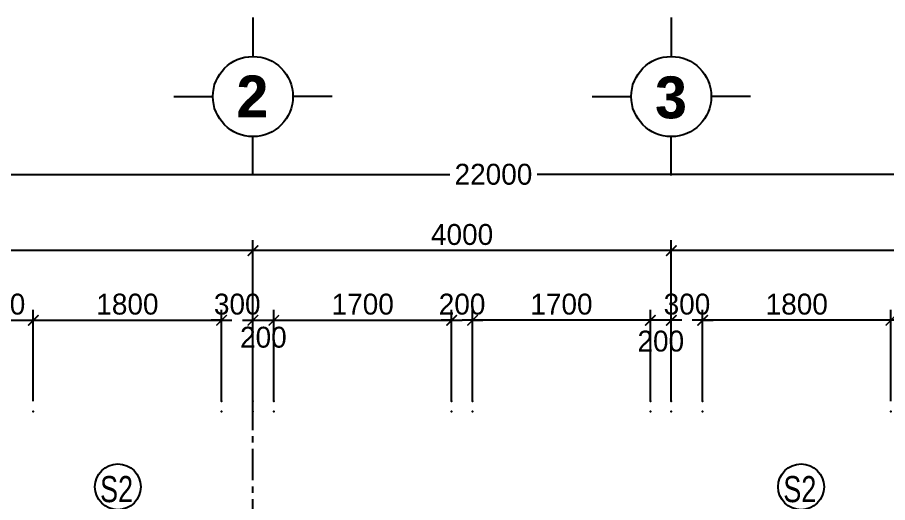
# Model space of a CAD drawing. Header units: inches. Extents: x -844707 to -690155, y -211546 to -175871.
# Drawn here: x -750633 to -742312, y -180512 to -175871 of the extents above; entities that cross this region are included whole.
import ezdxf

# ---------------------------------------------------------------- set-up
doc = ezdxf.new("R2010")
doc.units = ezdxf.units.IN
doc.header["$LTSCALE"] = 48
doc.header["$MEASUREMENT"] = 0
doc.linetypes.add('CENTER', pattern=[2, 1.25, -0.25, 0.25, -0.25])
for name, color, linetype in [('DWGSHARE.com-CUA-DWGSHARE.com', 231, 'Continuous'), ('DWGSHARE.com-DIM-DWGSHARE.com', 251, 'Continuous'), ('DWGSHARE.com-text-DWGSHARE.com', 3, 'Continuous'), ('DWGSHARE.com-truc-DWGSHARE.com', 250, 'CENTER')]:
    doc.layers.add(name, color=color, linetype=linetype)
doc.layers.add('DWGSHARE.com-DefPoints-DWGSHARE.com', color=7, linetype='Continuous', plot=False)
doc.styles.add('AVO-B', font='')
doc.styles.add('KTEN', font='', dxfattribs={"width": 0.9})
doc.styles.add('VNI-AVO', font='')
doc.styles.get('AVO-B').set_extended_font_data('VNI-Avo', bold=True)
doc.styles.get('KTEN').set_extended_font_data('VNI-Helve-Condense')
doc.styles.get('VNI-AVO').set_extended_font_data('VNI-Avo')
doc.dimstyles.new('tl1-100', dxfattribs={"dimtxt": 200, "dimasz": 100, "dimexe": 100, "dimexo": 100, "dimgap": 50, "dimtad": 1, "dimdec": 0, "dimzin": 0, "dimdsep": 46, "dimtxsty": 'VNI-AVO', "dimblk": 'ARCHTICK', "dimcen": 1, "dimdle": 100, "dimclrd": 256, "dimclre": 256, "dimclrt": 2, "dimadec": 0, "dimazin": 0, "dimtfac": 1, "dimtdec": 0, "dimtix": 1, "dimtofl": 0, "dimtmove": 2, "dimatfit": 3, "dimldrblk": 'ARCHTICK', "dimfxl": 1, "dimtolj": 2, "dimtzin": 0, "dimarcsym": 0})

# ---------------------------------------------------------------- blocks, each defined once
blk = doc.blocks.new('_ArchTick')
at = {"color": 0, "linetype": 'ByBlock', "const_width": 0.15}
blk.add_lwpolyline([(-0.5, -0.5), (0.5, 0.5)], dxfattribs=at)
blk = doc.blocks.new('*D58')
at = {"layer": 'DWGSHARE.com-DefPoints-DWGSHARE.com', "color": 0, "transparency": 16777216}
for p in [(-744380.8, -178102), (-744380.8, -179640.7), (-735380.8, -179640.7)]:
    blk.add_point(p, dxfattribs=at)
at = {"layer": 'DWGSHARE.com-DIM-DWGSHARE.com', "lineweight": -2, "transparency": 16777216}
for p, q in [((-744380.8, -179540.7), (-744380.8, -178002)), ((-735380.8, -179540.7), (-735380.8, -178002)), ((-735280.8, -178102), (-744480.8, -178102))]:
    blk.add_line(p, q, dxfattribs=at)
at = {"layer": 'DWGSHARE.com-DIM-DWGSHARE.com', "lineweight": -2, "transparency": 16777216, "xscale": 100, "yscale": 100, "zscale": 100, "rotation": 180}
blk.add_blockref('_ArchTick', (-744380.8, -178102), dxfattribs=at)
at = {"layer": 'DWGSHARE.com-DIM-DWGSHARE.com', "lineweight": -2, "transparency": 16777216, "xscale": 100, "yscale": 100, "zscale": 100}
blk.add_blockref('_ArchTick', (-735380.8, -178102), dxfattribs=at)
at = {"layer": 'DWGSHARE.com-DIM-DWGSHARE.com', "color": 2, "transparency": 16777216, "insert": (-739880.8, -177948.5), "char_height": 200, "attachment_point": 5, "style": 'VNI-AVO'}
blk.add_mtext('\\A2;9000', dxfattribs=at)
blk = doc.blocks.new('*D59')
at = {"layer": 'DWGSHARE.com-DefPoints-DWGSHARE.com', "color": 0, "transparency": 16777216}
for p in [(-748380.8, -178102), (-748380.8, -179640.7), (-744380.8, -179640.7)]:
    blk.add_point(p, dxfattribs=at)
at = {"layer": 'DWGSHARE.com-DIM-DWGSHARE.com', "lineweight": -2, "transparency": 16777216}
for p, q in [((-748380.8, -179540.7), (-748380.8, -178002)), ((-744380.8, -179540.7), (-744380.8, -178002)), ((-744280.8, -178102), (-748480.8, -178102))]:
    blk.add_line(p, q, dxfattribs=at)
at = {"layer": 'DWGSHARE.com-DIM-DWGSHARE.com', "lineweight": -2, "transparency": 16777216, "xscale": 100, "yscale": 100, "zscale": 100, "rotation": 180}
blk.add_blockref('_ArchTick', (-748380.8, -178102), dxfattribs=at)
at = {"layer": 'DWGSHARE.com-DIM-DWGSHARE.com', "lineweight": -2, "transparency": 16777216, "xscale": 100, "yscale": 100, "zscale": 100}
blk.add_blockref('_ArchTick', (-744380.8, -178102), dxfattribs=at)
at = {"layer": 'DWGSHARE.com-DIM-DWGSHARE.com', "color": 2, "transparency": 16777216, "insert": (-746380.8, -177948.5), "char_height": 200, "attachment_point": 5, "style": 'VNI-AVO'}
blk.add_mtext('\\A2;4000', dxfattribs=at)
blk = doc.blocks.new('*D60')
at = {"layer": 'DWGSHARE.com-DefPoints-DWGSHARE.com', "color": 0, "transparency": 16777216}
for p in [(-757380.8, -178102), (-757380.8, -179540.7), (-748380.8, -179640.7)]:
    blk.add_point(p, dxfattribs=at)
at = {"layer": 'DWGSHARE.com-DIM-DWGSHARE.com', "lineweight": -2, "transparency": 16777216}
for p, q in [((-757380.8, -179440.7), (-757380.8, -178002)), ((-748380.8, -179540.7), (-748380.8, -178002)), ((-748280.8, -178102), (-757480.8, -178102))]:
    blk.add_line(p, q, dxfattribs=at)
at = {"layer": 'DWGSHARE.com-DIM-DWGSHARE.com', "lineweight": -2, "transparency": 16777216, "xscale": 100, "yscale": 100, "zscale": 100, "rotation": 180}
blk.add_blockref('_ArchTick', (-757380.8, -178102), dxfattribs=at)
at = {"layer": 'DWGSHARE.com-DIM-DWGSHARE.com', "lineweight": -2, "transparency": 16777216, "xscale": 100, "yscale": 100, "zscale": 100}
blk.add_blockref('_ArchTick', (-748380.8, -178102), dxfattribs=at)
at = {"layer": 'DWGSHARE.com-DIM-DWGSHARE.com', "color": 2, "transparency": 16777216, "insert": (-752880.8, -177948.5), "char_height": 200, "attachment_point": 5, "style": 'VNI-AVO'}
blk.add_mtext('\\A2;9000', dxfattribs=at)
blk = doc.blocks.new('*D61')
at = {"layer": 'DWGSHARE.com-DefPoints-DWGSHARE.com', "color": 0, "transparency": 16777216}
for p in [(-757380.8, -177372.5), (-757380.8, -179640.7), (-735380.8, -179640.7)]:
    blk.add_point(p, dxfattribs=at)
at = {"layer": 'DWGSHARE.com-DIM-DWGSHARE.com', "lineweight": -2, "transparency": 16777216}
for p, q in [((-757380.8, -179540.7), (-757380.8, -177272.5)), ((-735380.8, -179540.7), (-735380.8, -177272.5)), ((-757480.8, -177372.5), (-746497.8, -177372.5)), ((-735280.8, -177372.5), (-745663.7, -177372.5))]:
    blk.add_line(p, q, dxfattribs=at)
at = {"layer": 'DWGSHARE.com-DIM-DWGSHARE.com', "lineweight": -2, "transparency": 16777216, "xscale": 100, "yscale": 100, "zscale": 100, "rotation": 180}
blk.add_blockref('_ArchTick', (-757380.8, -177372.5), dxfattribs=at)
at = {"layer": 'DWGSHARE.com-DIM-DWGSHARE.com', "lineweight": -2, "transparency": 16777216, "xscale": 100, "yscale": 100, "zscale": 100}
blk.add_blockref('_ArchTick', (-735380.8, -177372.5), dxfattribs=at)
at = {"layer": 'DWGSHARE.com-DIM-DWGSHARE.com', "color": 2, "transparency": 16777216, "insert": (-746080.8, -177372.5), "char_height": 200, "attachment_point": 5, "style": 'VNI-AVO'}
blk.add_mtext('\\A2;22000', dxfattribs=at)
blk = doc.blocks.new('*D71')
at = {"layer": 'DWGSHARE.com-DefPoints-DWGSHARE.com', "color": 0, "transparency": 16777216}
for p in [(-750480.6, -178768.2), (-751080.3, -179640.7), (-750480.6, -179640.7)]:
    blk.add_point(p, dxfattribs=at)
at = {"layer": 'DWGSHARE.com-DIM-DWGSHARE.com', "lineweight": -2, "transparency": 16777216}
for p, q in [((-751080.3, -179540.7), (-751080.3, -178668.2)), ((-750480.6, -179540.7), (-750480.6, -178668.2)), ((-751180.3, -178768.2), (-750380.6, -178768.2))]:
    blk.add_line(p, q, dxfattribs=at)
at = {"layer": 'DWGSHARE.com-DIM-DWGSHARE.com', "lineweight": -2, "transparency": 16777216, "xscale": 100, "yscale": 100, "zscale": 100, "rotation": 180}
blk.add_blockref('_ArchTick', (-751080.3, -178768.2), dxfattribs=at)
at = {"layer": 'DWGSHARE.com-DIM-DWGSHARE.com', "lineweight": -2, "transparency": 16777216, "xscale": 100, "yscale": 100, "zscale": 100}
blk.add_blockref('_ArchTick', (-750480.6, -178768.2), dxfattribs=at)
at = {"layer": 'DWGSHARE.com-DIM-DWGSHARE.com', "color": 2, "transparency": 16777216, "insert": (-750780.4, -178614.7), "char_height": 200, "attachment_point": 5, "style": 'VNI-AVO'}
blk.add_mtext('\\A2;600', dxfattribs=at)
blk = doc.blocks.new('*D72')
at = {"layer": 'DWGSHARE.com-DefPoints-DWGSHARE.com', "color": 0, "transparency": 16777216}
for p in [(-748680.9, -178768.2), (-750480.6, -179640.7), (-748680.9, -179640.7)]:
    blk.add_point(p, dxfattribs=at)
at = {"layer": 'DWGSHARE.com-DIM-DWGSHARE.com', "lineweight": -2, "transparency": 16777216}
for p, q in [((-750480.6, -179540.7), (-750480.6, -178668.2)), ((-748680.9, -179540.7), (-748680.9, -178668.2)), ((-750580.6, -178768.2), (-748580.9, -178768.2))]:
    blk.add_line(p, q, dxfattribs=at)
at = {"layer": 'DWGSHARE.com-DIM-DWGSHARE.com', "lineweight": -2, "transparency": 16777216, "xscale": 100, "yscale": 100, "zscale": 100, "rotation": 180}
blk.add_blockref('_ArchTick', (-750480.6, -178768.2), dxfattribs=at)
at = {"layer": 'DWGSHARE.com-DIM-DWGSHARE.com', "lineweight": -2, "transparency": 16777216, "xscale": 100, "yscale": 100, "zscale": 100}
blk.add_blockref('_ArchTick', (-748680.9, -178768.2), dxfattribs=at)
at = {"layer": 'DWGSHARE.com-DIM-DWGSHARE.com', "color": 2, "transparency": 16777216, "insert": (-749580.8, -178614.7), "char_height": 200, "attachment_point": 5, "style": 'VNI-AVO'}
blk.add_mtext('\\A2;1800', dxfattribs=at)
blk = doc.blocks.new('*D73')
at = {"layer": 'DWGSHARE.com-DefPoints-DWGSHARE.com', "color": 0, "transparency": 16777216}
for p in [(-746480.7, -178768.2), (-748180.8, -179640.7), (-746480.7, -179640.7)]:
    blk.add_point(p, dxfattribs=at)
at = {"layer": 'DWGSHARE.com-DIM-DWGSHARE.com', "lineweight": -2, "transparency": 16777216}
for p, q in [((-748180.8, -179540.7), (-748180.8, -178668.2)), ((-746480.7, -179540.7), (-746480.7, -178668.2)), ((-748280.8, -178768.2), (-746380.7, -178768.2))]:
    blk.add_line(p, q, dxfattribs=at)
at = {"layer": 'DWGSHARE.com-DIM-DWGSHARE.com', "lineweight": -2, "transparency": 16777216, "xscale": 100, "yscale": 100, "zscale": 100, "rotation": 180}
blk.add_blockref('_ArchTick', (-748180.8, -178768.2), dxfattribs=at)
at = {"layer": 'DWGSHARE.com-DIM-DWGSHARE.com', "lineweight": -2, "transparency": 16777216, "xscale": 100, "yscale": 100, "zscale": 100}
blk.add_blockref('_ArchTick', (-746480.7, -178768.2), dxfattribs=at)
at = {"layer": 'DWGSHARE.com-DIM-DWGSHARE.com', "color": 2, "transparency": 16777216, "insert": (-747330.7, -178614.7), "char_height": 200, "attachment_point": 5, "style": 'VNI-AVO'}
blk.add_mtext('\\A2;1700', dxfattribs=at)
blk = doc.blocks.new('*D122')
at = {"layer": 'DWGSHARE.com-DefPoints-DWGSHARE.com', "color": 0, "transparency": 16777216}
for p in [(-748380.8, -178768.2), (-748680.9, -179540.7), (-748380.8, -179540.7)]:
    blk.add_point(p, dxfattribs=at)
at = {"layer": 'DWGSHARE.com-DIM-DWGSHARE.com', "lineweight": -2, "transparency": 16777216}
for p, q in [((-748680.9, -179440.7), (-748680.9, -178668.2)), ((-748380.8, -179440.7), (-748380.8, -178668.2)), ((-748680.9, -178768.2), (-748780.9, -178768.2)), ((-748380.8, -178768.2), (-748280.8, -178768.2))]:
    blk.add_line(p, q, dxfattribs=at)
at = {"layer": 'DWGSHARE.com-DIM-DWGSHARE.com', "lineweight": -2, "transparency": 16777216, "xscale": 100, "yscale": 100, "zscale": 100}
blk.add_blockref('_ArchTick', (-748680.9, -178768.2), dxfattribs=at)
at = {"layer": 'DWGSHARE.com-DIM-DWGSHARE.com', "lineweight": -2, "transparency": 16777216, "xscale": 100, "yscale": 100, "zscale": 100, "rotation": 180}
blk.add_blockref('_ArchTick', (-748380.8, -178768.2), dxfattribs=at)
at = {"layer": 'DWGSHARE.com-DIM-DWGSHARE.com', "color": 2, "transparency": 16777216, "insert": (-748530.8, -178614.7), "char_height": 200, "attachment_point": 5, "style": 'VNI-AVO'}
blk.add_mtext('\\A2;300', dxfattribs=at)
blk = doc.blocks.new('*D123')
at = {"layer": 'DWGSHARE.com-DefPoints-DWGSHARE.com', "color": 0, "transparency": 16777216}
for p in [(-748180.9, -178768.2), (-748380.8, -179540.7), (-748180.9, -179540.7)]:
    blk.add_point(p, dxfattribs=at)
at = {"layer": 'DWGSHARE.com-DIM-DWGSHARE.com', "lineweight": -2, "transparency": 16777216}
for p, q in [((-748380.8, -179440.7), (-748380.8, -178668.2)), ((-748180.9, -179440.7), (-748180.9, -178668.2)), ((-748480.8, -178768.2), (-748080.9, -178768.2))]:
    blk.add_line(p, q, dxfattribs=at)
at = {"layer": 'DWGSHARE.com-DIM-DWGSHARE.com', "lineweight": -2, "transparency": 16777216, "xscale": 100, "yscale": 100, "zscale": 100, "rotation": 180}
blk.add_blockref('_ArchTick', (-748380.8, -178768.2), dxfattribs=at)
at = {"layer": 'DWGSHARE.com-DIM-DWGSHARE.com', "lineweight": -2, "transparency": 16777216, "xscale": 100, "yscale": 100, "zscale": 100}
blk.add_blockref('_ArchTick', (-748180.9, -178768.2), dxfattribs=at)
at = {"layer": 'DWGSHARE.com-DIM-DWGSHARE.com', "color": 2, "transparency": 16777216, "insert": (-748280.8, -178931.3), "char_height": 200, "attachment_point": 5, "style": 'VNI-AVO'}
blk.add_mtext('\\A2;200', dxfattribs=at)
blk = doc.blocks.new('*D126')
at = {"layer": 'DWGSHARE.com-DefPoints-DWGSHARE.com', "color": 0, "transparency": 16777216}
for p in [(-746280.8, -178768.2), (-746480.7, -179540.7), (-746280.8, -179540.7)]:
    blk.add_point(p, dxfattribs=at)
at = {"layer": 'DWGSHARE.com-DIM-DWGSHARE.com', "lineweight": -2, "transparency": 16777216}
for p, q in [((-746480.7, -179440.7), (-746480.7, -178668.2)), ((-746280.8, -179440.7), (-746280.8, -178668.2)), ((-746480.7, -178768.2), (-746580.7, -178768.2)), ((-746280.8, -178768.2), (-746180.8, -178768.2))]:
    blk.add_line(p, q, dxfattribs=at)
at = {"layer": 'DWGSHARE.com-DIM-DWGSHARE.com', "lineweight": -2, "transparency": 16777216, "xscale": 100, "yscale": 100, "zscale": 100}
blk.add_blockref('_ArchTick', (-746480.7, -178768.2), dxfattribs=at)
at = {"layer": 'DWGSHARE.com-DIM-DWGSHARE.com', "lineweight": -2, "transparency": 16777216, "xscale": 100, "yscale": 100, "zscale": 100, "rotation": 180}
blk.add_blockref('_ArchTick', (-746280.8, -178768.2), dxfattribs=at)
at = {"layer": 'DWGSHARE.com-DIM-DWGSHARE.com', "color": 2, "transparency": 16777216, "insert": (-746380.8, -178614.7), "char_height": 200, "attachment_point": 5, "style": 'VNI-AVO'}
blk.add_mtext('\\A2;200', dxfattribs=at)
blk = doc.blocks.new('*D127')
at = {"layer": 'DWGSHARE.com-DefPoints-DWGSHARE.com', "color": 0, "transparency": 16777216}
for p in [(-746280.7, -178768.2), (-746280.7, -179640.7), (-744580.6, -179640.7)]:
    blk.add_point(p, dxfattribs=at)
at = {"layer": 'DWGSHARE.com-DIM-DWGSHARE.com', "lineweight": -2, "transparency": 16777216}
for p, q in [((-746280.7, -179540.7), (-746280.7, -178668.2)), ((-744580.6, -179540.7), (-744580.6, -178668.2)), ((-744480.6, -178768.2), (-746380.7, -178768.2))]:
    blk.add_line(p, q, dxfattribs=at)
at = {"layer": 'DWGSHARE.com-DIM-DWGSHARE.com', "lineweight": -2, "transparency": 16777216, "xscale": 100, "yscale": 100, "zscale": 100, "rotation": 180}
blk.add_blockref('_ArchTick', (-746280.7, -178768.2), dxfattribs=at)
at = {"layer": 'DWGSHARE.com-DIM-DWGSHARE.com', "lineweight": -2, "transparency": 16777216, "xscale": 100, "yscale": 100, "zscale": 100}
blk.add_blockref('_ArchTick', (-744580.6, -178768.2), dxfattribs=at)
at = {"layer": 'DWGSHARE.com-DIM-DWGSHARE.com', "color": 2, "transparency": 16777216, "insert": (-745430.7, -178614.7), "char_height": 200, "attachment_point": 5, "style": 'VNI-AVO'}
blk.add_mtext('\\A2;1700', dxfattribs=at)
blk = doc.blocks.new('*D129')
at = {"layer": 'DWGSHARE.com-DefPoints-DWGSHARE.com', "color": 0, "transparency": 16777216}
for p in [(-742280.8, -178768.2), (-742280.8, -179640.7), (-741681.1, -179640.7)]:
    blk.add_point(p, dxfattribs=at)
at = {"layer": 'DWGSHARE.com-DIM-DWGSHARE.com', "lineweight": -2, "transparency": 16777216}
for p, q in [((-742280.8, -179540.7), (-742280.8, -178668.2)), ((-741681.1, -179540.7), (-741681.1, -178668.2)), ((-741581.1, -178768.2), (-742380.8, -178768.2))]:
    blk.add_line(p, q, dxfattribs=at)
at = {"layer": 'DWGSHARE.com-DIM-DWGSHARE.com', "lineweight": -2, "transparency": 16777216, "xscale": 100, "yscale": 100, "zscale": 100, "rotation": 180}
blk.add_blockref('_ArchTick', (-742280.8, -178768.2), dxfattribs=at)
at = {"layer": 'DWGSHARE.com-DIM-DWGSHARE.com', "lineweight": -2, "transparency": 16777216, "xscale": 100, "yscale": 100, "zscale": 100}
blk.add_blockref('_ArchTick', (-741681.1, -178768.2), dxfattribs=at)
at = {"layer": 'DWGSHARE.com-DIM-DWGSHARE.com', "color": 2, "transparency": 16777216, "insert": (-741981, -178614.7), "char_height": 200, "attachment_point": 5, "style": 'VNI-AVO'}
blk.add_mtext('\\A2;600', dxfattribs=at)
blk = doc.blocks.new('*D130')
at = {"layer": 'DWGSHARE.com-DefPoints-DWGSHARE.com', "color": 0, "transparency": 16777216}
for p in [(-744080.5, -178768.2), (-744080.5, -179640.7), (-742280.8, -179640.7)]:
    blk.add_point(p, dxfattribs=at)
at = {"layer": 'DWGSHARE.com-DIM-DWGSHARE.com', "lineweight": -2, "transparency": 16777216}
for p, q in [((-744080.5, -179540.7), (-744080.5, -178668.2)), ((-742280.8, -179540.7), (-742280.8, -178668.2)), ((-742180.8, -178768.2), (-744180.5, -178768.2))]:
    blk.add_line(p, q, dxfattribs=at)
at = {"layer": 'DWGSHARE.com-DIM-DWGSHARE.com', "lineweight": -2, "transparency": 16777216, "xscale": 100, "yscale": 100, "zscale": 100, "rotation": 180}
blk.add_blockref('_ArchTick', (-744080.5, -178768.2), dxfattribs=at)
at = {"layer": 'DWGSHARE.com-DIM-DWGSHARE.com', "lineweight": -2, "transparency": 16777216, "xscale": 100, "yscale": 100, "zscale": 100}
blk.add_blockref('_ArchTick', (-742280.8, -178768.2), dxfattribs=at)
at = {"layer": 'DWGSHARE.com-DIM-DWGSHARE.com', "color": 2, "transparency": 16777216, "insert": (-743180.6, -178614.7), "char_height": 200, "attachment_point": 5, "style": 'VNI-AVO'}
blk.add_mtext('\\A2;1800', dxfattribs=at)
blk = doc.blocks.new('*D131')
at = {"layer": 'DWGSHARE.com-DefPoints-DWGSHARE.com', "color": 0, "transparency": 16777216}
for p in [(-744380.6, -178768.2), (-744380.6, -179540.7), (-744080.5, -179540.7)]:
    blk.add_point(p, dxfattribs=at)
at = {"layer": 'DWGSHARE.com-DIM-DWGSHARE.com', "lineweight": -2, "transparency": 16777216}
for p, q in [((-744380.6, -179440.7), (-744380.6, -178668.2)), ((-744080.5, -179440.7), (-744080.5, -178668.2)), ((-744380.6, -178768.2), (-744480.6, -178768.2)), ((-744080.5, -178768.2), (-743980.5, -178768.2))]:
    blk.add_line(p, q, dxfattribs=at)
at = {"layer": 'DWGSHARE.com-DIM-DWGSHARE.com', "lineweight": -2, "transparency": 16777216, "xscale": 100, "yscale": 100, "zscale": 100}
blk.add_blockref('_ArchTick', (-744380.6, -178768.2), dxfattribs=at)
at = {"layer": 'DWGSHARE.com-DIM-DWGSHARE.com', "lineweight": -2, "transparency": 16777216, "xscale": 100, "yscale": 100, "zscale": 100, "rotation": 180}
blk.add_blockref('_ArchTick', (-744080.5, -178768.2), dxfattribs=at)
at = {"layer": 'DWGSHARE.com-DIM-DWGSHARE.com', "color": 2, "transparency": 16777216, "insert": (-744230.6, -178614.7), "char_height": 200, "attachment_point": 5, "style": 'VNI-AVO'}
blk.add_mtext('\\A2;300', dxfattribs=at)
blk = doc.blocks.new('*D132')
at = {"layer": 'DWGSHARE.com-DefPoints-DWGSHARE.com', "color": 0, "transparency": 16777216}
for p in [(-744580.5, -178768.2), (-744580.5, -179540.7), (-744380.6, -179540.7)]:
    blk.add_point(p, dxfattribs=at)
at = {"layer": 'DWGSHARE.com-DIM-DWGSHARE.com', "lineweight": -2, "transparency": 16777216}
for p, q in [((-744580.5, -179440.7), (-744580.5, -178668.2)), ((-744380.6, -179440.7), (-744380.6, -178668.2)), ((-744280.6, -178768.2), (-744680.5, -178768.2))]:
    blk.add_line(p, q, dxfattribs=at)
at = {"layer": 'DWGSHARE.com-DIM-DWGSHARE.com', "lineweight": -2, "transparency": 16777216, "xscale": 100, "yscale": 100, "zscale": 100, "rotation": 180}
blk.add_blockref('_ArchTick', (-744580.5, -178768.2), dxfattribs=at)
at = {"layer": 'DWGSHARE.com-DIM-DWGSHARE.com', "lineweight": -2, "transparency": 16777216, "xscale": 100, "yscale": 100, "zscale": 100}
blk.add_blockref('_ArchTick', (-744380.6, -178768.2), dxfattribs=at)
at = {"layer": 'DWGSHARE.com-DIM-DWGSHARE.com', "color": 2, "transparency": 16777216, "insert": (-744480.6, -178968.4), "char_height": 200, "attachment_point": 5, "style": 'VNI-AVO'}
blk.add_mtext('\\A2;200', dxfattribs=at)
blk = doc.blocks.new('*D139')
at = {"layer": 'DWGSHARE.com-DefPoints-DWGSHARE.com', "color": 0, "transparency": 16777216}
for p in [(-748180.9, -178768.2), (-748380.8, -179540.7), (-748180.9, -179540.7)]:
    blk.add_point(p, dxfattribs=at)
at = {"layer": 'DWGSHARE.com-DIM-DWGSHARE.com', "lineweight": -2, "transparency": 16777216}
for p, q in [((-748380.8, -179440.7), (-748380.8, -178668.2)), ((-748180.9, -179440.7), (-748180.9, -178668.2)), ((-748480.8, -178768.2), (-748080.9, -178768.2))]:
    blk.add_line(p, q, dxfattribs=at)
at = {"layer": 'DWGSHARE.com-DIM-DWGSHARE.com', "lineweight": -2, "transparency": 16777216, "xscale": 100, "yscale": 100, "zscale": 100, "rotation": 180}
blk.add_blockref('_ArchTick', (-748380.8, -178768.2), dxfattribs=at)
at = {"layer": 'DWGSHARE.com-DIM-DWGSHARE.com', "lineweight": -2, "transparency": 16777216, "xscale": 100, "yscale": 100, "zscale": 100}
blk.add_blockref('_ArchTick', (-748180.9, -178768.2), dxfattribs=at)
at = {"layer": 'DWGSHARE.com-DIM-DWGSHARE.com', "color": 2, "transparency": 16777216, "insert": (-748280.8, -178931.3), "char_height": 200, "attachment_point": 5, "style": 'VNI-AVO'}
blk.add_mtext('\\A2;200', dxfattribs=at)

msp = doc.modelspace()

# ---------------------------------------------------------------- linework, layer by layer
at = {"layer": 'DWGSHARE.com-CUA-DWGSHARE.com'}
for centre, radius in [((-749672.1, -180361.1), 219.1), ((-743138.9, -180361.1), 219.2)]:
    msp.add_circle(centre, radius, dxfattribs=at)
at = {"layer": 'DWGSHARE.com-DIM-DWGSHARE.com'}
for p, q in [((-748380.8, -175870.6), (-748380.8, -176244.6)), ((-748380.8, -175870.6), (-748380.8, -176244.6)), ((-748380.8, -175870.6), (-748380.8, -176244.6)), ((-744380.8, -175870.6), (-744380.8, -176244.6)), ((-744380.8, -175870.6), (-744380.8, -176244.6)), ((-744380.8, -175870.6), (-744380.8, -176244.6)), ((-749137.8, -176627.6), (-748763.8, -176627.6)), ((-749137.8, -176627.6), (-748763.8, -176627.6)), ((-749137.8, -176627.6), (-748763.8, -176627.6)), ((-747623.8, -176627.6), (-747997.8, -176627.6)), ((-747623.8, -176627.6), (-747997.8, -176627.6)), ((-747623.8, -176627.6), (-747997.8, -176627.6)), ((-745137.8, -176627.6), (-744763.8, -176627.6)), ((-745137.8, -176627.6), (-744763.8, -176627.6)), ((-745137.8, -176627.6), (-744763.8, -176627.6)), ((-743623.8, -176627.6), (-743997.8, -176627.6)), ((-743623.8, -176627.6), (-743997.8, -176627.6)), ((-743623.8, -176627.6), (-743997.8, -176627.6)), ((-748380.8, -177384.6), (-748380.8, -177010.6)), ((-748380.8, -177384.6), (-748380.8, -177010.6)), ((-748380.8, -177384.6), (-748380.8, -177010.6)), ((-744380.8, -177384.6), (-744380.8, -177010.6)), ((-744380.8, -177384.6), (-744380.8, -177010.6)), ((-744380.8, -177384.6), (-744380.8, -177010.6))]:
    msp.add_line(p, q, dxfattribs=at)
for centre in [(-748380.8, -176627.6), (-748380.8, -176627.6), (-748380.8, -176627.6), (-744380.8, -176627.6), (-744380.8, -176627.6), (-744380.8, -176627.6)]:
    msp.add_circle(centre, 383, dxfattribs=at)
at = {"layer": 'DWGSHARE.com-truc-DWGSHARE.com', "ltscale": 5}
msp.add_line((-748380.8, -203337.8), (-748380.8, -179540.7), dxfattribs=at)

# ---------------------------------------------------------------- texts
at = {"layer": 'DWGSHARE.com-CUA-DWGSHARE.com', "style": 'KTEN', "width": 0.9}
for p in [(-749842, -180507.8), (-743308.8, -180507.8)]:
    msp.add_text('S2', height=250, dxfattribs=at).set_placement(p)
at = {"layer": 'DWGSHARE.com-text-DWGSHARE.com', "color": 3, "style": 'AVO-B'}
for s, p in [('2', (-748537.7, -176826.8)), ('2', (-748537.7, -176826.8)), ('2', (-748537.7, -176826.8)), ('2', (-748530.5, -176827.1)), ('3', (-744535.6, -176835.4)), ('3', (-744535.6, -176835.4)), ('3', (-744535.6, -176835.4)), ('3', (-744528.3, -176835.6))]:
    msp.add_text(s, height=400, dxfattribs=at).set_placement(p)

# ---------------------------------------------------------------- dimensions: what is measured, and where the dimension line sits
at = {"layer": 'DWGSHARE.com-DIM-DWGSHARE.com'}
for base, p1, p2, picture, middle in [((-757380.8, -177372.5), (-735380.8, -179640.7), (-757380.8, -179640.7), '*D61', (-746080.8, -177372.5)), ((-744580.5, -178768.2), (-744380.6, -179540.7), (-744580.5, -179540.7), '*D132', (-744480.6, -178968.4))]:
    dim = msp.add_linear_dim(base=base, p1=p1, p2=p2, angle=180, dimstyle='tl1-100', dxfattribs=at)
    dim.commit()
    dim.dimension.update_dxf_attribs({"geometry": picture, "text_midpoint": middle, "dimtype": 160})
for base, p1, p2, picture, middle in [((-757380.8, -178102), (-748380.8, -179640.7), (-757380.8, -179540.7), '*D60', (-752880.8, -177948.5)), ((-748380.8, -178102), (-744380.8, -179640.7), (-748380.8, -179640.7), '*D59', (-746380.8, -177948.5))]:
    dim = msp.add_linear_dim(base=base, p1=p1, p2=p2, angle=180, dimstyle='tl1-100', override={"dimtmove": 1}, dxfattribs=at)
    dim.commit()
    dim.dimension.update_dxf_attribs({"geometry": picture, "text_midpoint": middle})
for base, p1, p2, picture, middle in [((-744380.8, -178102), (-735380.8, -179640.7), (-744380.8, -179640.7), '*D58', (-739880.8, -177948.5)), ((-746280.7, -178768.2), (-744580.6, -179640.7), (-746280.7, -179640.7), '*D127', (-745430.7, -178614.7)), ((-744380.6, -178768.2), (-744080.5, -179540.7), (-744380.6, -179540.7), '*D131', (-744230.6, -178614.7)), ((-744080.5, -178768.2), (-742280.8, -179640.7), (-744080.5, -179640.7), '*D130', (-743180.6, -178614.7)), ((-742280.8, -178768.2), (-741681.1, -179640.7), (-742280.8, -179640.7), '*D129', (-741981, -178614.7))]:
    dim = msp.add_linear_dim(base=base, p1=p1, p2=p2, angle=180, dimstyle='tl1-100', dxfattribs=at)
    dim.commit()
    dim.dimension.update_dxf_attribs({"geometry": picture, "text_midpoint": middle})
for base, p1, p2, picture, middle in [((-750480.6, -178768.2), (-751080.3, -179640.7), (-750480.6, -179640.7), '*D71', (-750780.4, -178614.7)), ((-748680.9, -178768.2), (-750480.6, -179640.7), (-748680.9, -179640.7), '*D72', (-749580.8, -178614.7)), ((-748380.8, -178768.2), (-748680.9, -179540.7), (-748380.8, -179540.7), '*D122', (-748530.8, -178614.7)), ((-746480.7, -178768.2), (-748180.8, -179640.7), (-746480.7, -179640.7), '*D73', (-747330.7, -178614.7)), ((-746280.8, -178768.2), (-746480.7, -179540.7), (-746280.8, -179540.7), '*D126', (-746380.8, -178614.7))]:
    dim = msp.add_linear_dim(base=base, p1=p1, p2=p2, dimstyle='tl1-100', dxfattribs=at)
    dim.commit()
    dim.dimension.update_dxf_attribs({"geometry": picture, "text_midpoint": middle})
for picture in ['*D123', '*D139']:
    dim = msp.add_linear_dim(base=(-748180.9, -178768.2), p1=(-748380.8, -179540.7), p2=(-748180.9, -179540.7), dimstyle='tl1-100', dxfattribs=at)
    dim.commit()
    dim.dimension.update_dxf_attribs({"geometry": picture, "text_midpoint": (-748280.8, -178931.3), "dimtype": 160})

doc.saveas('drawing.dxf')
